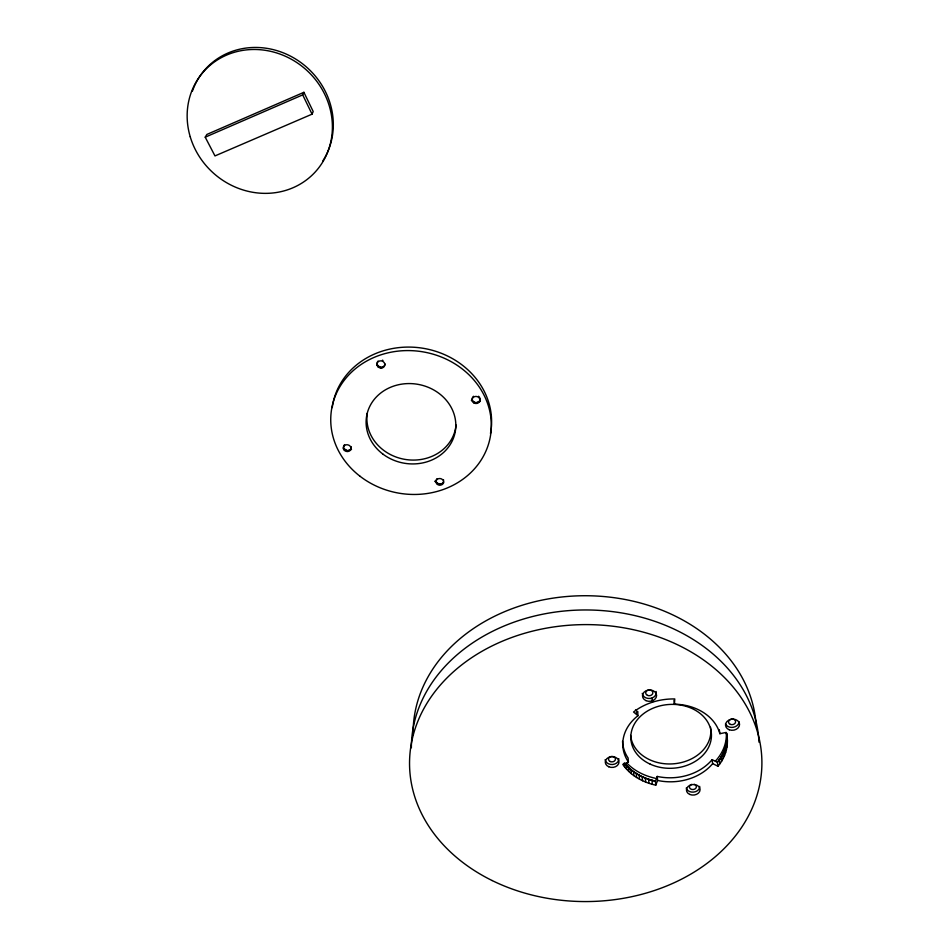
<?xml version="1.0" encoding="UTF-8"?>
<svg xmlns="http://www.w3.org/2000/svg" width="949" height="949" viewBox="0 0 949 949"><rect width="100%" height="100%" fill="white"/><g stroke="black" fill="none" stroke-linecap="round" stroke-linejoin="round"><path stroke-width="1.42" d="M635.474 709.959L637.692 711.786L638.001 715.676A49.134 38.779 -3.5 0 0 628.392 762.011L622.781 764.384C630.35 775.475 642.853 782.367 655.771 785.167L657.598 780.446A49.134 38.779 -3.5 0 0 712.663 763.637L717.966 766.234L717.397 762.249C723.873 754.55 727.658 744.384 726.661 734.277M717.966 766.234C725.795 757.088 729.508 744.17 726.199 732.414L719.888 733.707A49.134 38.779 -3.5 0 0 674.431 704.17L673.992 700.291M674.431 704.17L674.775 698.939C660.124 698.713 645.213 702.995 633.541 711.999L638.001 715.676M726.543 733.304A55.362 43.761 -3.6 0 1 717.397 762.249L712.118 759.651A48.968 38.707 -3.6 0 1 657.23 776.436L655.427 781.157L655.771 785.167M312.055 114.165L313.194 111.519L303.905 92.314L206.858 134.45L205.221 137.178L214.972 155.921L312.055 114.165L302.707 94.876L303.905 92.314M205.221 137.178L302.707 94.876M383.313 367.026L380.976 367.927L376.741 365.057M351.51 449.446L347.453 450.965L343.313 448.248M476.635 402.732L480.158 401.415M443.574 482.958L439.494 484.441L434.666 481.238M651.975 780.303L655.427 781.157A55.362 43.761 -3.6 0 1 625 763.696C631.904 771.952 641.678 777.456 651.975 780.303L652.319 784.325M471.345 400.359L475.461 403.171M726.448 732.675L727.254 738.227M726.815 737.219L727.42 741.157M726.72 740.149L727.325 744.099M726.376 743.079L726.981 747.029M725.795 745.985L726.388 749.947M724.965 748.856L725.558 752.818M723.909 751.679L724.49 755.653M719.306 729.769L719.888 733.707M722.604 754.443L723.197 758.417M721.086 757.124L721.667 761.11M719.342 759.734L719.923 763.72M712.118 759.651L712.663 763.637M652.544 702.153L652.188 698.286A55.362 43.761 -3.6 0 0 651.026 698.666M657.23 776.436L657.598 780.446M648.618 779.283L648.95 783.293M645.356 778.085L645.676 782.095M642.2 776.709L642.509 780.719M639.175 775.167L639.472 779.176M636.281 773.471L636.577 777.48M633.552 771.632L633.825 775.63M630.978 769.639L631.251 773.637M628.392 762.011L628.119 758.037A48.968 38.707 -3.6 0 1 622.544 741.323M628.582 767.516L628.843 771.501M626.364 765.262L626.625 769.248M624.347 762.889L624.596 766.875M192.398 91.151A74.746 69.194 41.7 0 1 291.39 56.596A74.746 69.194 41.7 0 1 322.874 160.844M332.233 407.607A80.202 71.448 9.8 0 1 423.005 348.259A80.202 71.448 9.8 0 1 490.479 433.491M456.066 424.974A44.805 39.905 9.8 0 1 406.789 459.66A44.805 39.905 9.8 0 1 367.251 413.337M385.045 363.93A3.986 3.606 13.8 0 1 379.6 366.836A3.986 3.606 13.8 0 1 378.058 361.059M382.435 360.181A3.986 3.606 13.8 0 1 382.957 360.418M478.521 396.255A3.938 3.547 5 0 1 479.031 401.451A3.938 3.547 5 0 1 473.266 401.439A3.938 3.547 5 0 1 473.587 396.255M443.646 481.712A3.832 3.345 6.9 0 1 438.308 483.848A3.832 3.345 6.9 0 1 436.884 478.747M443.515 479.826A3.832 3.345 6.9 0 1 443.669 480.289M351.118 446.576A3.867 3.393 13.5 0 1 346.361 450.407A3.867 3.393 13.5 0 1 344.594 444.654M411.356 747.8A173.869 137.498 -0.3 0 1 582.045 609.993A173.869 137.498 -0.3 0 1 758.963 742.142M413.159 735.345A171.603 136.526 -0.3 0 1 578.949 595.818A171.603 136.526 -0.3 0 1 756.139 725.38M635.925 713.233A48.968 38.707 -3.6 0 1 637.692 711.786M726.317 732.699A55.232 43.701 -3.6 0 1 715.38 761.169M655.332 778.263A55.232 43.701 -3.6 0 1 627.123 763.364M710.552 727.242A40.202 31.863 -3.6 0 1 674.644 763.708A40.202 31.863 -3.6 0 1 630.611 735.392M656.162 691.501A7.046 5.67 -3.2 0 1 650.267 698.428A7.046 5.67 -3.2 0 1 642.259 693.375M739.081 721.726A7.023 5.552 -5.9 0 1 733.138 727.302A7.023 5.552 -5.9 0 1 725.451 723.909M699.71 786.389A6.809 5.279 -3.8 0 1 693.778 792.071A6.809 5.279 -3.8 0 1 686.234 788.085M694.158 784.325A3.464 2.681 -3.8 0 1 695.641 788.429A3.464 2.681 -3.8 0 1 690.113 788.512A3.464 2.681 -3.8 0 1 691.75 784.36M618.795 758.654A6.845 5.386 -1.2 0 1 612.532 764.503A6.845 5.386 -1.2 0 1 605.154 759.639M190.227 136.786A75.054 69.431 41.5 0 0 312.684 174.616A75.054 69.431 41.5 0 0 276.42 52.871A75.054 69.431 41.5 0 0 190.227 136.786M359.861 476.125A80.546 71.673 9.8 0 0 490.218 437.275A80.546 71.673 9.8 0 0 383.028 354.167A80.546 71.673 9.8 0 0 359.861 476.125M382.744 453.978A45.006 40.036 9.8 0 0 455.283 431.558A45.006 40.036 9.8 0 0 394.855 385.709A45.006 40.036 9.8 0 0 382.744 453.978M378.034 366.848A3.998 3.606 13.7 0 0 384.713 365.602A3.998 3.606 13.7 0 0 379.92 360.893A3.998 3.606 13.7 0 0 378.034 366.848M473.741 402.827A3.95 3.547 5 0 0 479.945 400.359A3.95 3.547 5 0 0 474.37 396.706A3.95 3.547 5 0 0 473.741 402.827M437.418 484.417A3.832 3.345 6.9 0 0 443.586 482.483A3.832 3.345 6.9 0 0 438.414 478.699A3.832 3.345 6.9 0 0 437.418 484.417M344.416 450.407A3.879 3.393 13.4 0 0 350.869 449.245A3.879 3.393 13.4 0 0 346.171 444.784A3.879 3.393 13.4 0 0 344.416 450.407M492.14 880.542A176.182 138.483 -0.2 0 0 761.786 767.871A176.182 138.483 -0.2 0 0 503.243 640.824A176.182 138.483 -0.2 0 0 492.14 880.542M650.243 764.17A40.356 31.934 -3.6 0 0 711.442 736.08A40.356 31.934 -3.6 0 0 651.702 708.796A40.356 31.934 -3.6 0 0 650.243 764.17M645.984 700.635A7.058 5.682 -3.2 0 0 656.589 695.534A7.058 5.682 -3.2 0 0 646.032 690.789A7.058 5.682 -3.2 0 0 645.984 700.635M647.479 695.368A3.571 2.883 -3.2 0 0 652.853 692.77A3.571 2.883 -3.2 0 0 647.503 690.374A3.571 2.883 -3.2 0 0 647.479 695.368M729.283 729.781A7.034 5.564 -5.9 0 0 739.556 724.206A7.034 5.564 -5.9 0 0 728.773 720.161A7.034 5.564 -5.9 0 0 729.283 729.781M730.433 724.419A3.559 2.823 -5.9 0 0 735.629 721.584A3.559 2.823 -5.9 0 0 730.172 719.544A3.559 2.823 -5.9 0 0 730.433 724.419M689.745 794.432A6.833 5.291 -3.8 0 0 700.077 789.722A6.833 5.291 -3.8 0 0 689.947 785.262A6.833 5.291 -3.8 0 0 689.745 794.432M608.748 766.768A6.857 5.397 -1.2 0 0 618.985 761.952A6.857 5.397 -1.2 0 0 608.653 757.421A6.857 5.397 -1.2 0 0 608.748 766.768M610.266 761.537A3.476 2.74 -1.2 0 0 615.45 759.093A3.476 2.74 -1.2 0 0 610.207 756.804A3.476 2.74 -1.2 0 0 610.266 761.537"/></g></svg>
